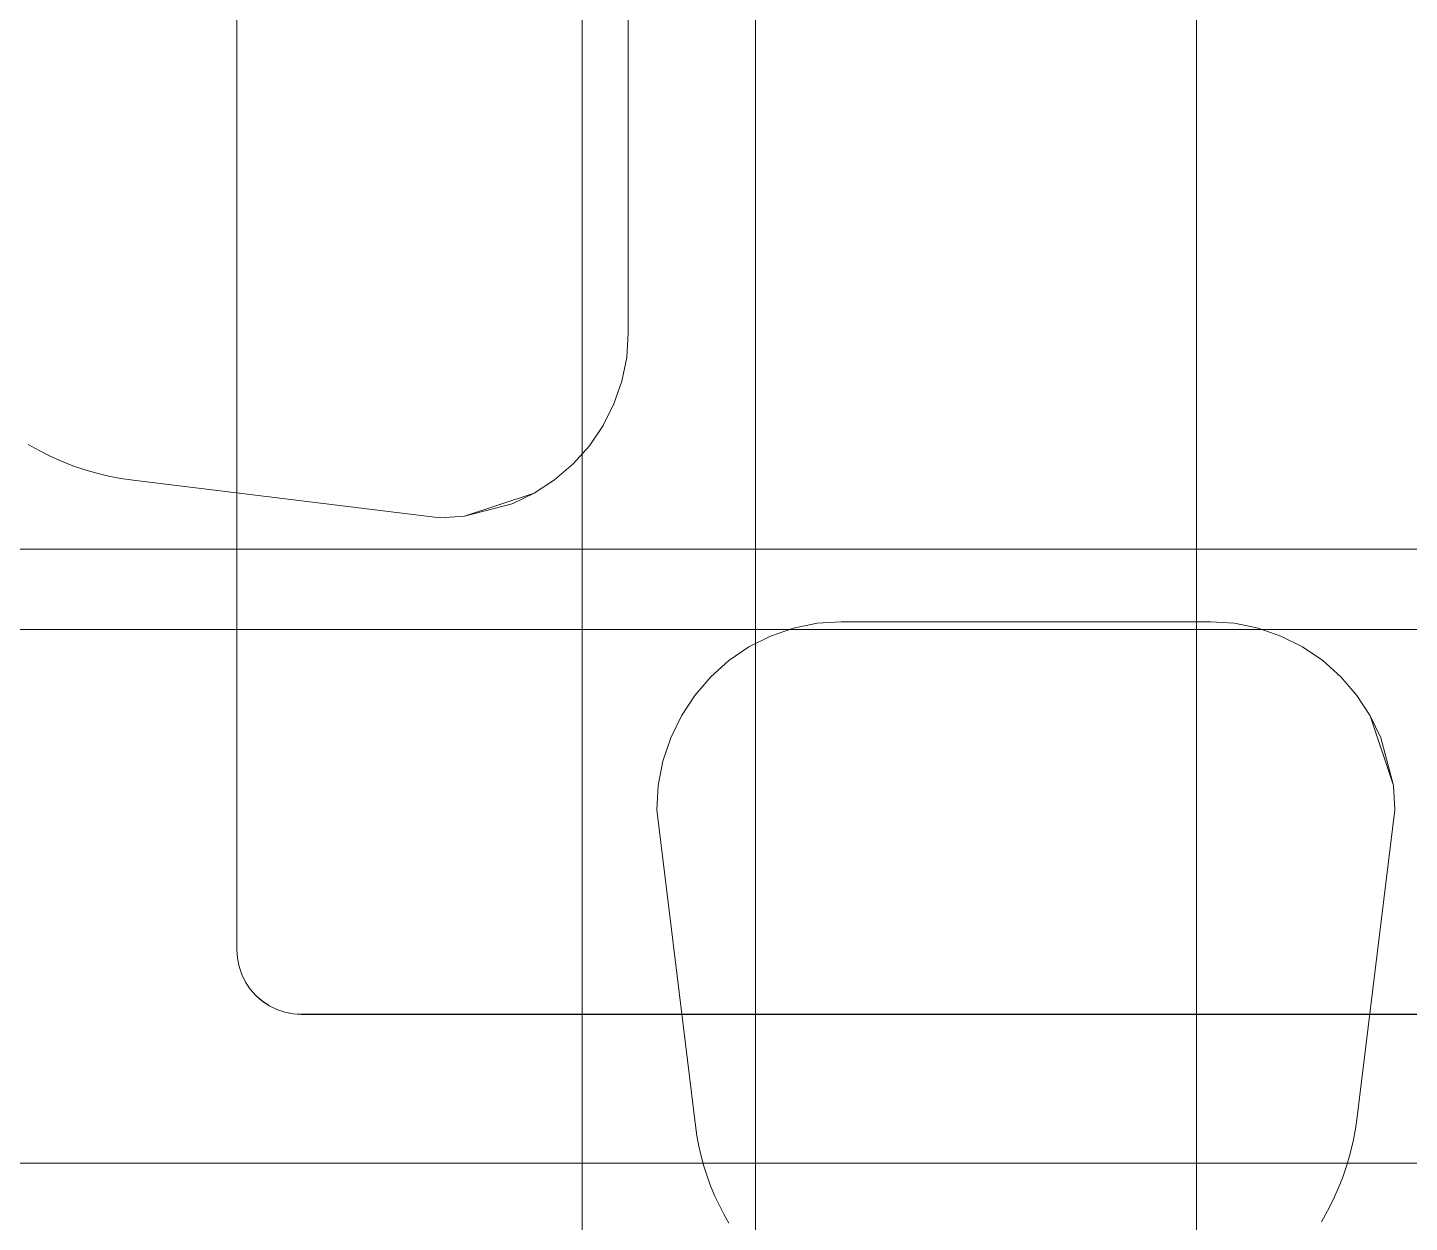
# Model space of a CAD drawing. Extents: x -566 to 72611, y -487 to 32334.
# Drawn here: x 19.25 to 47.37, y 78.94 to 103.25 of the extents above; entities that cross this region are included whole.
import ezdxf

# ---------------------------------------------------------------- set-up
doc = ezdxf.new("R2010")
doc.units = 0
doc.header["$LTSCALE"] = 0.5
doc.header["$MEASUREMENT"] = 0
doc.layers.add('ceilling', color=141, linetype='CONTINUOUS', lineweight=18)
doc.layers.add('floor', color=7, linetype='CONTINUOUS', lineweight=5, true_color=0xcfcfcf)
doc.layers.add('layout', color=7, linetype='CONTINUOUS', lineweight=5, true_color=0xcfcfcf)

msp = doc.modelspace()

# ---------------------------------------------------------------- hatches: boundary and pattern name
at = {"layer": 'floor'}
h = msp.add_hatch(dxfattribs=at)
h.set_pattern_fill('ANSI37', color=256, scale=100, angle=45)
h.set_pattern_definition([(90, (243.028, 267.632), (-12.5, 9e-16), []), (180, (243.028, 267.632), (-9e-16, -12.5), [])])
h.paths.add_polyline_path([(253.46925, 349.5), (154.11744, 349.5), (154.11744, 348.5), (101.14781, 348.5), (101.14781, 349.5), (0, 349.5), (0, 344.5), (36, 344.5, -0.33835703), (0, 308.66941), (0, 308.5), (0, 173.75), (253.46925, 173.75)])
h.paths.add_polyline_path([(36, 344.5), (0, 344.5), (0, 308.66941, 0.33835703)], flags=17)
h.paths.add_polyline_path([(253.46925, 173.75), (0, 173.75), (0, 173.74997), (0, 169.75), (253.46925, 169.75)])
h.paths.add_polyline_path([(253.46925, 169.75), (0, 169.75), (0, 149.21137), (36, 149.21137, -0.33835703), (0, 113.38078), (0, 113.21137), (0, 29.94998), (0, -5), (253.46925, -5)])
h.paths.add_polyline_path([(36, 149.21137), (0, 149.21137), (0, 113.38078, 0.33835703)], flags=17)
h.paths.add_polyline_path([(575.25, 169.75), (510, 169.75), (474.75, 169.75), (327.5, 169.75), (285.46925, 169.75), (285.46925, 165.75), (253.46925, 165.75), (253.46925, -5), (263.99725, -5), (263.99725, 95.99051), (287, 95.99051), (287, 97.5), (292, 97.5), (292, -5), (341.25, -5), (341.25, 13.02988), (341.25012, 15.02988), (346.24839, 15.02988, 0.36108524), (374.08728, 41.24999), (346.25012, 41.24999), (346.25012, 42.99999), (341.25, 42.99999), (341.25, 44.99999), (341.25, 97.5), (357.75, 97.5), (405.75, 97.5), (575.25, 97.5)])

# ---------------------------------------------------------------- linework, layer by layer
at = {"layer": 'ceilling'}
for p, q in [((34.06343, 169.75), (34.06343, -5)), ((0, 91), (341.25006, 91))]:
    msp.add_line(p, q, dxfattribs=at)
at = {"layer": 'layout'}
for points in [[(23.5063, 99.29946, 70.2116), (23.50813, 115.2242, 70.22398), (23.5063, 115.22427, 70.2116)], [(31.47212, 104.54177, 60.56059), (31.47212, 97.02965, 59.43378), (31.47212, 104.54177, 59.43378)], [(31.47212, 97.02965, 59.43378), (31.47212, 104.54177, 60.56059), (31.47212, 97.02965, 60.56059)], [(23.50813, 84.48382, 70.22398), (23.5063, 99.29946, 70.2116), (23.5063, 84.48376, 70.2116)], [(31.47212, 97.02965, 60.56059), (31.43928, 96.53939, 59.43378), (31.47212, 97.02965, 59.43378)], [(31.43928, 96.53939, 59.43378), (31.47212, 97.02965, 60.56059), (31.43928, 96.53939, 60.56059)], [(31.43928, 96.53939, 60.56059), (31.34162, 96.05752, 59.43378), (31.43928, 96.53939, 59.43378)], [(31.34162, 96.05752, 59.43378), (31.43928, 96.53939, 60.56059), (31.34162, 96.05752, 60.56059)], [(31.34162, 96.05752, 60.56059), (31.18049, 95.59228, 59.43378), (31.34162, 96.05752, 59.43378)], [(31.18049, 95.59228, 59.43378), (31.34162, 96.05752, 60.56059), (31.18049, 95.59228, 60.56059)], [(31.18049, 95.59228, 60.56059), (30.95881, 95.15163, 59.43378), (31.18049, 95.59228, 59.43378)], [(30.95881, 95.15163, 59.43378), (31.18049, 95.59228, 60.56059), (30.95881, 95.15163, 60.56059)], [(30.95881, 95.15163, 60.56059), (30.68037, 94.74309, 59.43378), (30.95881, 95.15163, 59.43378)], [(30.68037, 94.74309, 59.43378), (30.95881, 95.15163, 60.56059), (30.68037, 94.74309, 60.56059)], [(19.26142, 94.76763, 60.56059), (19.48079, 94.64385, 59.43378), (19.48079, 94.64385, 60.56059)], [(19.48079, 94.64385, 59.43378), (19.26142, 94.76763, 60.56059), (19.26142, 94.76763, 59.43378)], [(19.48079, 94.64385, 60.56059), (19.70576, 94.5303, 59.43378), (19.70576, 94.5303, 60.56059)], [(19.70576, 94.5303, 59.43378), (19.48079, 94.64385, 60.56059), (19.48079, 94.64385, 59.43378)], [(19.70576, 94.5303, 60.56059), (19.93586, 94.42718, 59.43378), (19.93586, 94.42718, 60.56059)], [(19.93586, 94.42718, 59.43378), (19.70576, 94.5303, 60.56059), (19.70576, 94.5303, 59.43378)], [(30.68037, 94.74309, 60.56059), (30.34993, 94.37371, 59.43378), (30.68037, 94.74309, 59.43378)], [(30.34993, 94.37371, 59.43378), (30.68037, 94.74309, 60.56059), (30.34993, 94.37371, 60.56059)], [(20.17073, 94.33471, 59.43378), (19.93586, 94.42718, 60.56059), (19.93586, 94.42718, 59.43378)], [(20.17073, 94.33471, 60.56059), (20.17073, 94.33471, 59.43378), (19.93586, 94.42718, 60.56059)], [(20.17073, 94.33471, 60.56059), (20.40974, 94.25314, 59.43378), (20.40974, 94.25314, 60.56059)], [(20.40974, 94.25314, 59.43378), (20.17073, 94.33471, 60.56059), (20.17073, 94.33471, 59.43378)], [(20.40974, 94.25314, 60.56059), (20.65242, 94.18261, 59.43378), (20.65242, 94.18261, 60.56059)], [(20.65242, 94.18261, 59.43378), (20.40974, 94.25314, 60.56059), (20.40974, 94.25314, 59.43378)], [(29.97322, 94.04977, 60.56059), (30.34993, 94.37371, 59.43378), (30.34993, 94.37371, 60.56059)], [(30.34993, 94.37371, 59.43378), (29.97322, 94.04977, 60.56059), (29.97322, 94.04977, 59.43378)], [(20.65242, 94.18261, 60.56059), (20.89814, 94.12331, 59.43378), (20.89814, 94.12331, 60.56059)], [(20.89814, 94.12331, 59.43378), (20.65242, 94.18261, 60.56059), (20.65242, 94.18261, 59.43378)], [(20.89814, 94.12331, 60.56059), (21.14643, 94.07534, 59.43378), (21.14643, 94.07534, 60.56059)], [(21.14643, 94.07534, 59.43378), (20.89814, 94.12331, 60.56059), (20.89814, 94.12331, 59.43378)], [(21.14643, 94.07534, 60.56059), (21.3968, 94.03881, 59.43378), (21.3968, 94.03881, 60.56059)], [(21.3968, 94.03881, 59.43378), (21.14643, 94.07534, 60.56059), (21.14643, 94.07534, 59.43378)], [(21.3968, 94.03881, 60.56059), (27.64094, 93.27358, 59.43378), (27.64094, 93.27358, 60.56059)], [(27.64094, 93.27358, 59.43378), (21.3968, 94.03881, 60.56059), (21.3968, 94.03881, 59.43378)], [(29.55647, 93.77682, 60.56059), (29.97322, 94.04977, 59.43378), (29.97322, 94.04977, 60.56059)], [(29.97322, 94.04977, 59.43378), (29.55647, 93.77682, 60.56059), (29.55647, 93.77682, 59.43378)], [(29.55647, 93.77682, 59.43378), (29.10701, 93.5595, 60.56059), (28.14094, 93.30572, 59.43378)], [(29.10701, 93.5595, 60.56059), (29.55647, 93.77682, 59.43378), (29.55647, 93.77682, 60.56059)], [(27.64094, 93.27358, 60.56059), (28.14094, 93.30572, 59.43378), (28.14094, 93.30572, 60.56059)], [(28.14094, 93.30572, 59.43378), (27.64094, 93.27358, 60.56059), (27.64094, 93.27358, 59.43378)], [(34.83354, 91.03015, 60.56059), (35.31541, 91.1278, 59.43378), (34.83354, 91.03015, 59.43378)], [(35.31541, 91.1278, 59.43378), (34.83354, 91.03015, 60.56059), (35.31541, 91.1278, 60.56059)], [(35.31541, 91.1278, 60.56059), (35.80571, 91.16064, 59.43378), (35.31541, 91.1278, 59.43378)], [(35.80571, 91.16064, 59.43378), (35.31541, 91.1278, 60.56059), (35.80571, 91.16064, 60.56059)], [(35.80571, 91.16064, 60.56059), (43.31782, 91.16064, 59.43378), (35.80571, 91.16064, 59.43378)], [(43.31782, 91.16064, 59.43378), (35.80571, 91.16064, 60.56059), (43.31782, 91.16064, 60.56059)], [(43.31782, 91.16064, 60.56059), (43.80809, 91.1278, 59.43378), (43.31782, 91.16064, 59.43378)], [(43.80809, 91.1278, 59.43378), (43.31782, 91.16064, 60.56059), (43.80809, 91.1278, 60.56059)], [(43.80809, 91.1278, 60.56059), (44.28996, 91.03015, 59.43378), (43.80809, 91.1278, 59.43378)], [(44.28996, 91.03015, 59.43378), (43.80809, 91.1278, 60.56059), (44.28996, 91.03015, 60.56059)], [(33.92765, 90.64733, 60.56059), (34.36833, 90.86901, 59.43378), (33.92765, 90.64733, 59.43378)], [(34.36833, 90.86901, 59.43378), (33.92765, 90.64733, 60.56059), (34.36833, 90.86901, 60.56059)], [(34.36833, 90.86901, 60.56059), (34.83354, 91.03015, 59.43378), (34.36833, 90.86901, 59.43378)], [(34.83354, 91.03015, 59.43378), (34.36833, 90.86901, 60.56059), (34.83354, 91.03015, 60.56059)], [(44.28996, 91.03015, 60.56059), (44.7552, 90.86901, 59.43378), (44.28996, 91.03015, 59.43378)], [(44.7552, 90.86901, 59.43378), (44.28996, 91.03015, 60.56059), (44.7552, 90.86901, 60.56059)], [(44.7552, 90.86901, 60.56059), (45.19584, 90.64733, 59.43378), (44.7552, 90.86901, 59.43378)], [(45.19584, 90.64733, 59.43378), (44.7552, 90.86901, 60.56059), (45.19584, 90.64733, 60.56059)], [(33.51915, 90.36889, 60.56059), (33.92765, 90.64733, 59.43378), (33.51915, 90.36889, 59.43378)], [(33.92765, 90.64733, 59.43378), (33.51915, 90.36889, 60.56059), (33.92765, 90.64733, 60.56059)], [(45.19584, 90.64733, 60.56059), (45.60438, 90.36889, 59.43378), (45.19584, 90.64733, 59.43378)], [(45.60438, 90.36889, 59.43378), (45.19584, 90.64733, 60.56059), (45.60438, 90.36889, 60.56059)], [(33.14976, 90.03845, 60.56059), (33.51915, 90.36889, 59.43378), (33.14976, 90.03845, 59.43378)], [(33.51915, 90.36889, 59.43378), (33.14976, 90.03845, 60.56059), (33.51915, 90.36889, 60.56059)], [(45.60438, 90.36889, 60.56059), (45.97377, 90.03845, 59.43378), (45.60438, 90.36889, 59.43378)], [(45.97377, 90.03845, 59.43378), (45.60438, 90.36889, 60.56059), (45.97377, 90.03845, 60.56059)], [(32.82585, 89.66174, 59.43378), (33.14976, 90.03845, 60.56059), (33.14976, 90.03845, 59.43378)], [(33.14976, 90.03845, 60.56059), (32.82585, 89.66174, 59.43378), (32.82585, 89.66174, 60.56059)], [(46.29771, 89.66174, 60.56059), (45.97377, 90.03845, 59.43378), (45.97377, 90.03845, 60.56059)], [(45.97377, 90.03845, 59.43378), (46.29771, 89.66174, 60.56059), (46.29771, 89.66174, 59.43378)], [(32.55284, 89.24499, 59.43378), (32.82585, 89.66174, 60.56059), (32.82585, 89.66174, 59.43378)], [(32.82585, 89.66174, 60.56059), (32.55284, 89.24499, 59.43378), (32.55284, 89.24499, 60.56059)], [(46.57066, 89.24499, 60.56059), (46.29771, 89.66174, 59.43378), (46.29771, 89.66174, 60.56059)], [(46.29771, 89.66174, 59.43378), (46.57066, 89.24499, 60.56059), (46.57066, 89.24499, 59.43378)], [(32.33555, 88.79553, 59.43378), (32.55284, 89.24499, 60.56059), (32.55284, 89.24499, 59.43378)], [(32.55284, 89.24499, 60.56059), (32.33555, 88.79553, 59.43378), (32.33555, 88.79553, 60.56059)], [(46.78798, 88.79553, 60.56059), (46.57066, 89.24499, 59.43378), (46.57066, 89.24499, 60.56059)], [(46.57066, 89.24499, 59.43378), (46.78798, 88.79553, 60.56059), (47.04176, 87.82946, 59.43378)], [(32.17765, 88.32104, 59.43378), (32.33555, 88.79553, 60.56059), (32.33555, 88.79553, 59.43378)], [(32.33555, 88.79553, 60.56059), (32.17765, 88.32104, 59.43378), (32.17765, 88.32104, 60.56059)], [(32.08177, 87.82946, 59.43378), (32.17765, 88.32104, 60.56059), (32.17765, 88.32104, 59.43378)], [(32.17765, 88.32104, 60.56059), (32.08177, 87.82946, 59.43378), (32.08177, 87.82946, 60.56059)], [(32.04966, 87.32946, 59.43378), (32.08177, 87.82946, 60.56059), (32.08177, 87.82946, 59.43378)], [(32.08177, 87.82946, 60.56059), (32.04966, 87.32946, 59.43378), (32.04966, 87.32946, 60.56059)], [(47.07389, 87.32946, 60.56059), (47.04176, 87.82946, 59.43378), (47.04176, 87.82946, 60.56059)], [(47.04176, 87.82946, 59.43378), (47.07389, 87.32946, 60.56059), (47.07389, 87.32946, 59.43378)], [(32.83708, 80.90417, 59.43378), (32.04966, 87.32946, 60.56059), (32.04966, 87.32946, 59.43378)], [(32.04966, 87.32946, 60.56059), (32.83708, 80.90417, 59.43378), (32.83708, 80.90417, 60.56059)], [(46.30867, 81.08532, 60.56059), (47.07389, 87.32946, 59.43378), (47.07389, 87.32946, 60.56059)], [(47.07389, 87.32946, 59.43378), (46.30867, 81.08532, 60.56059), (46.30867, 81.08532, 59.43378)], [(23.5063, 84.48376, 70.2116), (23.51936, 84.31234, 70.22398), (23.50813, 84.48382, 70.22398)], [(23.51936, 84.31234, 70.22398), (23.5063, 84.48376, 70.2116), (23.51753, 84.3121, 70.2116)], [(23.51753, 84.3121, 70.2116), (23.55281, 84.14382, 70.22398), (23.51936, 84.31234, 70.22398)], [(23.55281, 84.14382, 70.22398), (23.51753, 84.3121, 70.2116), (23.5511, 84.14336, 70.2116)], [(23.5511, 84.14336, 70.2116), (23.6081, 83.98113, 70.22398), (23.55281, 84.14382, 70.22398)], [(23.6081, 83.98113, 70.22398), (23.5511, 84.14336, 70.2116), (23.6064, 83.98046, 70.2116)], [(23.61006, 83.98193, 70.2299), (23.55281, 84.14382, 70.22398), (23.6081, 83.98113, 70.22398)], [(23.6064, 83.98046, 70.2116), (23.68403, 83.82705, 70.22398), (23.6081, 83.98113, 70.22398)], [(23.68403, 83.82705, 70.22398), (23.6064, 83.98046, 70.2116), (23.68257, 83.82616, 70.2116)], [(23.68257, 83.82616, 70.2116), (23.77949, 83.6842, 70.22398), (23.68403, 83.82705, 70.22398)], [(23.77815, 83.6831, 70.2116), (23.68257, 83.82616, 70.2116), (23.77949, 83.6842, 70.22398)], [(23.89277, 83.55502, 70.22398), (23.77815, 83.6831, 70.2116), (23.89155, 83.55376, 70.2116)], [(23.89155, 83.55376, 70.2116), (24.02192, 83.44176, 70.22398), (23.89277, 83.55502, 70.22398)], [(24.02192, 83.44176, 70.22398), (23.89155, 83.55376, 70.2116), (24.02082, 83.44033, 70.2116)], [(24.02192, 83.44176, 70.22398), (24.16487, 83.34631, 70.22398), (24.02082, 83.44033, 70.2116)], [(24.16389, 83.34475, 70.2116), (24.02082, 83.44033, 70.2116), (24.16487, 83.34631, 70.22398)], [(24.31892, 83.27032, 70.22398), (24.16389, 83.34475, 70.2116), (24.31819, 83.26867, 70.2116)], [(24.48164, 83.21508, 70.22398), (24.31819, 83.26867, 70.2116), (24.48115, 83.21337, 70.2116)], [(24.6501, 83.18157, 70.22398), (24.48115, 83.21337, 70.2116), (24.64985, 83.1798, 70.2116)], [(24.64985, 83.1798, 70.2116), (24.82161, 83.17034, 70.22398), (24.6501, 83.18157, 70.22398)], [(24.82161, 83.17034, 70.22398), (24.64985, 83.1798, 70.2116), (24.82148, 83.16854, 70.2116)], [(54.24678, 83.17034, 70.22398), (24.82148, 83.16854, 70.2116), (54.24678, 83.16854, 70.2116)], [(24.82148, 83.16854, 70.2116), (54.24678, 83.17034, 70.22398), (24.82161, 83.17034, 70.22398)], [(46.27214, 80.83496, 60.56059), (46.30867, 81.08532, 59.43378), (46.30867, 81.08532, 60.56059)], [(46.30867, 81.08532, 59.43378), (46.27214, 80.83496, 60.56059), (46.27214, 80.83496, 59.43378)], [(32.86723, 80.6947, 59.43378), (32.83708, 80.90417, 60.56059), (32.83708, 80.90417, 59.43378)], [(32.83708, 80.90417, 60.56059), (32.86723, 80.6947, 59.43378), (32.86723, 80.6947, 60.56059)], [(46.22416, 80.58666, 60.56059), (46.27214, 80.83496, 59.43378), (46.27214, 80.83496, 60.56059)], [(46.27214, 80.83496, 59.43378), (46.22416, 80.58666, 60.56059), (46.22416, 80.58666, 59.43378)], [(32.90611, 80.48669, 59.43378), (32.86723, 80.6947, 60.56059), (32.86723, 80.6947, 59.43378)], [(32.86723, 80.6947, 60.56059), (32.90611, 80.48669, 59.43378), (32.90611, 80.48669, 60.56059)], [(32.95372, 80.28063, 59.43378), (32.90611, 80.48669, 60.56059), (32.90611, 80.48669, 59.43378)], [(32.90611, 80.48669, 60.56059), (32.95372, 80.28063, 59.43378), (32.95372, 80.28063, 60.56059)], [(46.16487, 80.34094, 60.56059), (46.22416, 80.58666, 59.43378), (46.22416, 80.58666, 60.56059)], [(46.22416, 80.58666, 59.43378), (46.16487, 80.34094, 60.56059), (46.16487, 80.34094, 59.43378)], [(33.00993, 80.07678, 59.43378), (32.95372, 80.28063, 60.56059), (32.95372, 80.28063, 59.43378)], [(32.95372, 80.28063, 60.56059), (33.00993, 80.07678, 59.43378), (33.00993, 80.07678, 60.56059)], [(46.09434, 80.09826, 60.56059), (46.16487, 80.34094, 59.43378), (46.16487, 80.34094, 60.56059)], [(46.16487, 80.34094, 59.43378), (46.09434, 80.09826, 60.56059), (46.09434, 80.09826, 59.43378)], [(33.07463, 79.87561, 59.43378), (33.00993, 80.07678, 60.56059), (33.00993, 80.07678, 59.43378)], [(33.00993, 80.07678, 60.56059), (33.07463, 79.87561, 59.43378), (33.07463, 79.87561, 60.56059)], [(33.14775, 79.67748, 59.43378), (33.07463, 79.87561, 60.56059), (33.07463, 79.87561, 59.43378)], [(33.07463, 79.87561, 60.56059), (33.14775, 79.67748, 59.43378), (33.14775, 79.67748, 60.56059)], [(46.01277, 79.85925, 60.56059), (46.09434, 80.09826, 59.43378), (46.09434, 80.09826, 60.56059)], [(46.09434, 80.09826, 59.43378), (46.01277, 79.85925, 60.56059), (46.01277, 79.85925, 59.43378)], [(33.22905, 79.48266, 59.43378), (33.14775, 79.67748, 60.56059), (33.14775, 79.67748, 59.43378)], [(33.14775, 79.67748, 60.56059), (33.22905, 79.48266, 59.43378), (33.22905, 79.48266, 60.56059)], [(45.81718, 79.39428, 60.56059), (45.9203, 79.62438, 59.43378), (45.9203, 79.62438, 60.56059)], [(45.9203, 79.62438, 59.43378), (45.81718, 79.39428, 60.56059), (45.81718, 79.39428, 59.43378)], [(46.01277, 79.85925, 59.43378), (45.9203, 79.62438, 60.56059), (45.9203, 79.62438, 59.43378)], [(46.01277, 79.85925, 60.56059), (46.01277, 79.85925, 59.43378), (45.9203, 79.62438, 60.56059)], [(33.31852, 79.29162, 59.43378), (33.22905, 79.48266, 60.56059), (33.22905, 79.48266, 59.43378)], [(33.22905, 79.48266, 60.56059), (33.31852, 79.29162, 59.43378), (33.31852, 79.29162, 60.56059)], [(45.70363, 79.16931, 60.56059), (45.81718, 79.39428, 59.43378), (45.81718, 79.39428, 60.56059)], [(45.81718, 79.39428, 59.43378), (45.70363, 79.16931, 60.56059), (45.70363, 79.16931, 59.43378)], [(33.41587, 79.10473, 59.43378), (33.31852, 79.29162, 60.56059), (33.31852, 79.29162, 59.43378)], [(33.31852, 79.29162, 60.56059), (33.41587, 79.10473, 59.43378), (33.41587, 79.10473, 60.56059)], [(33.52104, 78.92211, 59.43378), (33.41587, 79.10473, 60.56059), (33.41587, 79.10473, 59.43378)], [(33.41587, 79.10473, 60.56059), (33.52104, 78.92211, 59.43378), (33.52104, 78.92211, 60.56059)], [(45.57985, 78.94995, 60.56059), (45.70363, 79.16931, 59.43378), (45.70363, 79.16931, 60.56059)], [(45.70363, 79.16931, 59.43378), (45.57985, 78.94995, 60.56059), (45.57985, 78.94995, 59.43378)]]:
    msp.add_3dface(points, dxfattribs=at)

doc.saveas('drawing.dxf')
